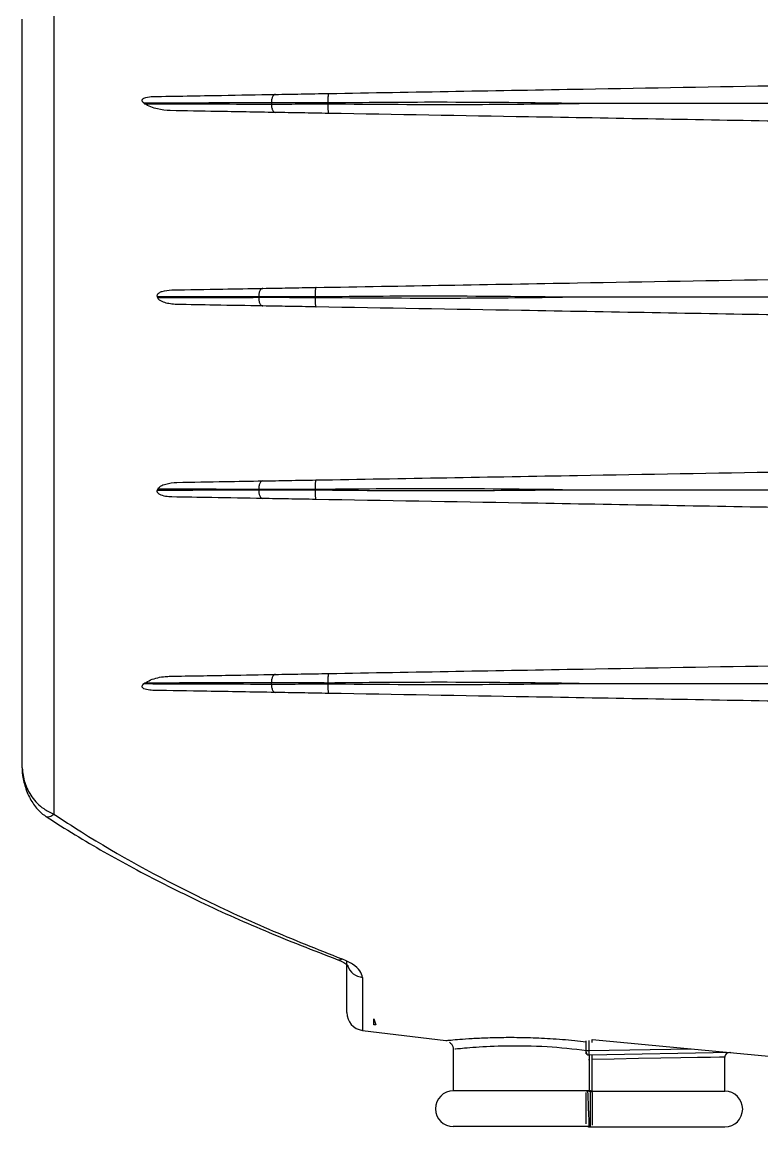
# Model space of a CAD drawing. Extents: x 8 to 113, y 1 to 87.
# Drawn here: x 8.396 to 10.875, y 34.357 to 38.064 of the extents above; entities that cross this region are included whole.
import ezdxf

# ---------------------------------------------------------------- set-up
doc = ezdxf.new("R2010")
doc.units = 0
doc.header["$MEASUREMENT"] = 0
doc.layers.add('OBJECT', color=7, linetype='CONTINUOUS')

msp = doc.modelspace()

# ---------------------------------------------------------------- linework, layer by layer
at = {"layer": 'OBJECT'}
for p, q in [((8.5013, 38.2289), (8.5013, 35.4065)), ((8.396, 35.5617), (8.396, 38.0738)), ((9.2311, 37.793), (9.2311, 37.7884)), ((9.4202, 37.7922), (9.4202, 37.7893)), ((9.1884, 37.1413), (9.1884, 37.1402)), ((9.3775, 37.1414), (9.3775, 37.14)), ((9.1884, 36.4942), (9.1884, 36.4953)), ((9.3775, 36.494), (9.3775, 36.4954)), ((9.2311, 35.8424), (9.2311, 35.847)), ((9.4202, 35.8433), (9.4202, 35.8462)), ((9.484, 34.7403), (9.484, 34.9131)), ((9.5367, 34.8585), (9.5367, 34.6808)), ((9.574, 34.719), (9.5809, 34.6994)), ((9.574, 34.6994), (9.574, 34.719)), ((9.5809, 34.6994), (9.574, 34.6994)), ((9.5367, 34.6808), (9.8162, 34.6464)), ((10.286, 34.6129), (10.286, 34.6457)), ((10.2953, 34.6469), (10.2953, 34.6129)), ((10.306, 34.6504), (10.946, 34.5896)), ((10.306, 34.6404), (10.306, 34.6504)), ((9.841, 34.6174), (9.841, 34.4777)), ((10.286, 34.6129), (10.2953, 34.6129)), ((10.286, 34.6079), (10.286, 34.6129)), ((10.2953, 34.6129), (10.6382, 34.6188)), ((10.7718, 34.6062), (10.2961, 34.5979)), ((10.306, 34.4768), (10.306, 34.598)), ((10.751, 34.4768), (10.751, 34.5911)), ((10.2941, 34.5829), (10.2962, 34.5829)), ((10.2962, 34.5829), (10.2962, 34.4777)), ((10.301, 34.4777), (9.841, 34.4777)), ((10.291, 34.4768), (10.286, 34.4768)), ((10.2962, 34.4768), (10.291, 34.4768)), ((10.291, 34.4768), (10.2911, 34.4747)), ((10.2962, 34.4768), (10.751, 34.4768)), ((10.301, 34.4763), (10.301, 34.4777)), ((10.3038, 34.4766), (10.301, 34.4767)), ((10.301, 34.3577), (9.841, 34.3577)), ((10.2958, 34.3577), (10.2959, 34.3581)), ((10.2959, 34.3568), (10.751, 34.3568)), ((10.301, 34.3577), (10.301, 34.3592))]:
    msp.add_line(p, q, dxfattribs=at)
at = {"layer": 'OBJECT', "flags": 128}
for points in [[(8.4761, 35.398), (8.4767, 35.3976), (8.4832, 35.3967), (8.4917, 35.3998), (8.5013, 35.4065)], [(10.751, 34.5911), (10.749, 34.591), (10.7337, 34.5907), (10.7036, 34.5902), (10.6596, 34.5894), (10.6032, 34.5884), (10.5364, 34.5872), (10.4612, 34.5858), (10.3803, 34.5844), (10.306, 34.583)], [(10.2911, 34.4747), (10.2912, 34.4729), (10.2914, 34.4677), (10.2917, 34.4602), (10.2921, 34.4504), (10.2925, 34.4386), (10.293, 34.4251), (10.2933, 34.4179), (10.2934, 34.4142), (10.2935, 34.4124), (10.2935, 34.4115), (10.2936, 34.411), (10.2936, 34.4108), (10.2936, 34.4107), (10.2936, 34.4106), (10.2936, 34.4106), (10.2936, 34.4106), (10.2936, 34.4106), (10.2936, 34.4106), (10.2936, 34.4106), (10.2936, 34.4106), (10.2936, 34.4106), (10.2936, 34.4106), (10.2938, 34.4054), (10.2942, 34.3957), (10.2947, 34.3825), (10.2953, 34.3683), (10.2956, 34.3611), (10.2958, 34.3576), (10.2958, 34.3577)]]:
    msp.add_lwpolyline(points, dxfattribs=at)
at = {"layer": 'OBJECT'}
for centre, radius, start, end in [((9.4578, 34.9312), 0.0142, 253.0904, 312.374), ((9.542, 34.9171), 0.0589, 198.9193, 264.833), ((9.544, 34.7403), 0.06, 180, 263), ((10.296, 34.6079), 0.01, 180, 271), ((10.766, 34.5911), 0.015, 91, 181.2172), ((9.841, 34.4177), 0.06, 90, 270), ((10.751, 34.4168), 0.06, 270, 90)]:
    msp.add_arc(centre, radius, start, end, dxfattribs=at)
for centre, major_axis, ratio, start_param, end_param in [((6.3274, 36.8177), (3.0188, 0), 0.564143, 0.607532, 0.60866), ((5.9641, 36.8177), (2.9415, 0), 0.564143, 0.194908, 0.196859), ((5.9641, 36.8177), (2.9415, 0), 0.564143, 6.086326, 6.088277), ((6.3274, 36.8177), (3.0188, 0), 0.564143, 5.674525, 5.675653), ((10.296, 34.6129), (-0.0002, 0.015), 0.044174, 1.569897, 3.14185)]:
    msp.add_ellipse(centre, major_axis=major_axis, ratio=ratio, start_param=start_param, end_param=end_param, dxfattribs=at)
for points, knots in [([(9.4235, 37.8241), (9.7078, 37.8291), (10.2153, 37.838), (10.7227, 37.8468), (10.946, 37.8507)], [0, 0, 0, 0, 0.560008, 1, 1, 1, 1]), ([(8.804, 37.7915), (8.8026, 37.7927), (8.8003, 37.7948), (8.7983, 37.7982), (8.7978, 37.801), (8.7985, 37.8035), (8.8003, 37.806), (8.8041, 37.8088), (8.8154, 37.813), (8.826, 37.8135), (8.834, 37.8139)], [0, 0, 0, 0, 0.113364, 0.188717, 0.241998, 0.295663, 0.342489, 0.417958, 0.560438, 1, 1, 1, 1]), ([(8.834, 37.8139), (8.9108, 37.8152), (9.0479, 37.8176), (9.1845, 37.82), (9.2446, 37.821)], [0, 0, 0, 0, 0.560013, 1, 1, 1, 1]), ([(9.2446, 37.821), (9.2429, 37.8206), (9.2402, 37.82), (9.237, 37.8165), (9.2348, 37.8129), (9.2331, 37.8084), (9.2315, 37.8019), (9.2313, 37.7965), (9.2311, 37.793)], [0, 0, 0, 0, 0.239573, 0.368432, 0.5, 0.63156, 0.76042, 1, 1, 1, 1]), ([(9.2446, 37.821), (9.2731, 37.8215), (9.3299, 37.8225), (9.3924, 37.8236), (9.4235, 37.8241)], [0, 0, 0, 0, 0.501105, 1, 1, 1, 1]), ([(9.4235, 37.8241), (9.423, 37.8237), (9.4223, 37.823), (9.4215, 37.819), (9.4209, 37.8149), (9.4205, 37.8098), (9.4201, 37.8024), (9.4202, 37.7962), (9.4202, 37.7922)], [0, 0, 0, 0, 0.239485, 0.368378, 0.5, 0.631622, 0.760513, 1, 1, 1, 1]), ([(9.2311, 37.793), (9.1514, 37.7927), (9.009, 37.7921), (8.8667, 37.7917), (8.804, 37.7915)], [0, 0, 0, 0, 0.559998, 1, 1, 1, 1]), ([(8.8922, 37.7666), (8.8777, 37.7678), (8.8553, 37.7698), (8.826, 37.7781), (8.8127, 37.7859), (8.806, 37.7899)], [0, 0, 0, 0, 0.472798, 0.731903, 1, 1, 1, 1]), ([(8.806, 37.7899), (8.8853, 37.7896), (9.027, 37.789), (9.1688, 37.7886), (9.2311, 37.7884)], [0, 0, 0, 0, 0.559997, 1, 1, 1, 1]), ([(9.4202, 37.7922), (9.3871, 37.7923), (9.3209, 37.7925), (9.261, 37.7929), (9.2311, 37.793)], [0, 0, 0, 0, 0.499961, 1, 1, 1, 1]), ([(9.2311, 37.7884), (9.261, 37.7886), (9.3209, 37.7889), (9.3871, 37.7892), (9.4202, 37.7893)], [0, 0, 0, 0, 0.500039, 1, 1, 1, 1]), ([(9.2311, 37.7884), (9.2313, 37.7849), (9.2315, 37.7795), (9.2331, 37.773), (9.2348, 37.7686), (9.237, 37.7649), (9.2402, 37.7614), (9.2429, 37.7608), (9.2446, 37.7604)], [0, 0, 0, 0, 0.239579, 0.368445, 0.500005, 0.631568, 0.760427, 1, 1, 1, 1]), ([(10.2628, 37.7907), (10.1055, 37.7926), (9.8246, 37.796), (9.5437, 37.7933), (9.4202, 37.7922)], [0, 0, 0, 0, 0.560064, 1, 1, 1, 1]), ([(9.4202, 37.7893), (9.5775, 37.7881), (9.8583, 37.786), (10.1392, 37.7893), (10.2628, 37.7907)], [0, 0, 0, 0, 0.559937, 1, 1, 1, 1]), ([(9.4202, 37.7893), (9.4202, 37.7853), (9.4201, 37.7791), (9.4205, 37.7716), (9.4209, 37.7665), (9.4215, 37.7624), (9.4223, 37.7584), (9.423, 37.7577), (9.4235, 37.7573)], [0, 0, 0, 0, 0.239486, 0.368382, 0.499999, 0.63162, 0.760515, 1, 1, 1, 1]), ([(10.9391, 37.7907), (10.9385, 37.7907), (10.8196, 37.7907), (10.616, 37.7907), (10.3918, 37.7907), (10.2853, 37.7907), (10.2634, 37.7907), (10.2628, 37.7907)], [0, 0, 0, 0, 0.002464, 0.527441, 0.903158, 0.997088, 1, 1, 1, 1]), ([(9.2446, 37.7604), (9.1789, 37.7616), (9.0616, 37.7636), (8.944, 37.7657), (8.8922, 37.7666)], [0, 0, 0, 0, 0.55999, 1, 1, 1, 1]), ([(9.4235, 37.7573), (9.3924, 37.7578), (9.3299, 37.7589), (9.2731, 37.7599), (9.2446, 37.7604)], [0, 0, 0, 0, 0.498895, 1, 1, 1, 1]), ([(10.946, 37.7307), (10.6617, 37.7357), (10.1542, 37.7445), (9.6468, 37.7534), (9.4235, 37.7573)], [0, 0, 0, 0, 0.560011, 1, 1, 1, 1]), ([(9.3808, 37.1734), (9.673, 37.1785), (10.1948, 37.1876), (10.7165, 37.1967), (10.946, 37.2007)], [0, 0, 0, 0, 0.560008, 1, 1, 1, 1]), ([(8.8488, 37.1423), (8.8486, 37.1433), (8.8481, 37.1453), (8.8487, 37.1486), (8.8509, 37.1522), (8.8563, 37.1567), (8.8716, 37.1633), (8.8862, 37.1643), (8.897, 37.165)], [0, 0, 0, 0, 0.052382, 0.104943, 0.166385, 0.263155, 0.457421, 1, 1, 1, 1]), ([(9.1884, 37.1413), (9.125, 37.1415), (9.0118, 37.1419), (8.8986, 37.1422), (8.8488, 37.1423)], [0, 0, 0, 0, 0.560003, 1, 1, 1, 1]), ([(8.897, 37.165), (8.9542, 37.166), (9.0563, 37.1677), (9.1578, 37.1695), (9.2024, 37.1703)], [0, 0, 0, 0, 0.560034, 1, 1, 1, 1]), ([(9.2024, 37.1703), (9.2006, 37.1699), (9.1978, 37.1692), (9.1945, 37.1656), (9.1923, 37.1619), (9.1905, 37.1572), (9.1888, 37.1505), (9.1886, 37.1449), (9.1884, 37.1413)], [0, 0, 0, 0, 0.239579, 0.368437, 0.5, 0.631566, 0.760425, 1, 1, 1, 1]), ([(9.2024, 37.1703), (9.2308, 37.1708), (9.2874, 37.1718), (9.3497, 37.1729), (9.3808, 37.1734)], [0, 0, 0, 0, 0.5007266, 1, 1, 1, 1]), ([(9.3808, 37.1734), (9.3804, 37.173), (9.3796, 37.1723), (9.3788, 37.1683), (9.3782, 37.1642), (9.3778, 37.1591), (9.3774, 37.1516), (9.3775, 37.1454), (9.3775, 37.1414)], [0, 0, 0, 0, 0.2394857, 0.3683804, 0.4999968, 0.631618, 0.7605141, 1, 1, 1, 1]), ([(10.2068, 37.1407), (10.052, 37.1424), (9.7755, 37.1454), (9.4991, 37.1426), (9.3775, 37.1414)], [0, 0, 0, 0, 0.560058, 1, 1, 1, 1]), ([(8.85, 37.1391), (8.9131, 37.1394), (9.026, 37.1398), (9.1388, 37.14), (9.1884, 37.1402)], [0, 0, 0, 0, 0.560005, 1, 1, 1, 1]), ([(8.9142, 37.1162), (8.9069, 37.1166), (8.8932, 37.1174), (8.8736, 37.122), (8.8598, 37.128), (8.8522, 37.1346), (8.8506, 37.1378), (8.85, 37.1391)], [0, 0, 0, 0, 0.307718, 0.5778428, 0.8496888, 0.9387044, 1, 1, 1, 1]), ([(9.2024, 37.1112), (9.1487, 37.1121), (9.0528, 37.1138), (8.9565, 37.1154), (8.9142, 37.1162)], [0, 0, 0, 0, 0.559976, 1, 1, 1, 1]), ([(9.3775, 37.1414), (9.3444, 37.1414), (9.2782, 37.1413), (9.2183, 37.1413), (9.1884, 37.1413)], [0, 0, 0, 0, 0.499957, 1, 1, 1, 1]), ([(9.1884, 37.1402), (9.2183, 37.1402), (9.2782, 37.1402), (9.3444, 37.1401), (9.3775, 37.14)], [0, 0, 0, 0, 0.500043, 1, 1, 1, 1]), ([(9.1884, 37.1402), (9.1886, 37.1365), (9.1888, 37.1309), (9.1905, 37.1242), (9.1923, 37.1196), (9.1945, 37.1158), (9.1978, 37.1122), (9.2006, 37.1116), (9.2024, 37.1112)], [0, 0, 0, 0, 0.23958, 0.368438, 0.500003, 0.631562, 0.760422, 1, 1, 1, 1]), ([(9.3808, 37.108), (9.3497, 37.1086), (9.2874, 37.1097), (9.2308, 37.1107), (9.2024, 37.1112)], [0, 0, 0, 0, 0.4992734, 1, 1, 1, 1]), ([(9.3775, 37.14), (9.5323, 37.1387), (9.8087, 37.1364), (10.0852, 37.1394), (10.2068, 37.1407)], [0, 0, 0, 0, 0.5599417, 1, 1, 1, 1]), ([(9.3775, 37.14), (9.3775, 37.136), (9.3774, 37.1298), (9.3778, 37.1224), (9.3782, 37.1173), (9.3788, 37.1131), (9.3796, 37.1091), (9.3804, 37.1085), (9.3808, 37.108)], [0, 0, 0, 0, 0.239486, 0.368377, 0.499999, 0.631619, 0.760514, 1, 1, 1, 1]), ([(10.946, 37.0807), (10.6538, 37.0858), (10.1319, 37.0949), (9.6103, 37.104), (9.3808, 37.108)], [0, 0, 0, 0, 0.56001, 1, 1, 1, 1]), ([(10.9391, 37.1407), (10.9385, 37.1407), (10.801, 37.1407), (10.5787, 37.1407), (10.3359, 37.1407), (10.2293, 37.1407), (10.2075, 37.1407), (10.2068, 37.1407)], [0, 0, 0, 0, 0.002275, 0.563506, 0.91051, 0.997261, 1, 1, 1, 1]), ([(9.3808, 36.5274), (9.673, 36.5325), (10.1948, 36.5416), (10.7165, 36.5507), (10.946, 36.5547)], [0, 0, 0, 0, 0.560008, 1, 1, 1, 1]), ([(8.85, 36.4963), (8.8508, 36.4979), (8.8529, 36.5019), (8.862, 36.5086), (8.8824, 36.5168), (8.9015, 36.5183), (8.9142, 36.5193)], [0, 0, 0, 0, 0.0729686, 0.1943384, 0.4686987, 1, 1, 1, 1]), ([(8.9142, 36.5193), (8.9681, 36.5202), (9.0645, 36.5219), (9.1603, 36.5236), (9.2024, 36.5243)], [0, 0, 0, 0, 0.560038, 1, 1, 1, 1]), ([(9.2024, 36.5243), (9.2006, 36.5239), (9.1978, 36.5232), (9.1945, 36.5196), (9.1923, 36.5159), (9.1905, 36.5112), (9.1888, 36.5045), (9.1886, 36.4989), (9.1884, 36.4953)], [0, 0, 0, 0, 0.239578, 0.368434, 0.499997, 0.631562, 0.76042, 1, 1, 1, 1]), ([(9.2024, 36.5243), (9.2308, 36.5248), (9.2874, 36.5258), (9.3497, 36.5269), (9.3808, 36.5274)], [0, 0, 0, 0, 0.5007266, 1, 1, 1, 1]), ([(9.3808, 36.5274), (9.3804, 36.527), (9.3796, 36.5263), (9.3788, 36.5223), (9.3782, 36.5182), (9.3778, 36.5131), (9.3774, 36.5056), (9.3775, 36.4994), (9.3775, 36.4954)], [0, 0, 0, 0, 0.239486, 0.368381, 0.500001, 0.631618, 0.760514, 1, 1, 1, 1]), ([(8.897, 36.4705), (8.8902, 36.4709), (8.8765, 36.4717), (8.8613, 36.4758), (8.8529, 36.4815), (8.8499, 36.4846), (8.8484, 36.488), (8.8482, 36.4908), (8.8486, 36.4925), (8.8488, 36.4931)], [0, 0, 0, 0, 0.347786, 0.698122, 0.777968, 0.858339, 0.911739, 0.965437, 1, 1, 1, 1]), ([(8.8488, 36.4931), (8.9122, 36.4935), (9.0254, 36.4941), (9.1386, 36.4941), (9.1884, 36.4942)], [0, 0, 0, 0, 0.560014, 1, 1, 1, 1]), ([(9.1884, 36.4953), (9.1252, 36.4957), (9.0124, 36.4963), (8.8996, 36.4963), (8.85, 36.4963)], [0, 0, 0, 0, 0.5600153, 1, 1, 1, 1]), ([(9.3775, 36.4954), (9.3444, 36.4954), (9.2782, 36.4953), (9.2183, 36.4953), (9.1884, 36.4953)], [0, 0, 0, 0, 0.499957, 1, 1, 1, 1]), ([(9.1884, 36.4942), (9.2183, 36.4942), (9.2782, 36.4942), (9.3444, 36.4941), (9.3775, 36.494)], [0, 0, 0, 0, 0.500043, 1, 1, 1, 1]), ([(9.1884, 36.4942), (9.1886, 36.4905), (9.1888, 36.4849), (9.1905, 36.4782), (9.1923, 36.4736), (9.1945, 36.4698), (9.1978, 36.4662), (9.2006, 36.4656), (9.2024, 36.4652)], [0, 0, 0, 0, 0.23958, 0.368438, 0.500003, 0.631566, 0.760422, 1, 1, 1, 1]), ([(10.2068, 36.4947), (10.052, 36.4964), (9.7755, 36.4994), (9.4991, 36.4966), (9.3775, 36.4954)], [0, 0, 0, 0, 0.560058, 1, 1, 1, 1]), ([(9.3775, 36.494), (9.5323, 36.4927), (9.8087, 36.4904), (10.0852, 36.4934), (10.2068, 36.4947)], [0, 0, 0, 0, 0.5599417, 1, 1, 1, 1]), ([(9.3775, 36.494), (9.3775, 36.49), (9.3774, 36.4838), (9.3778, 36.4764), (9.3782, 36.4713), (9.3788, 36.4671), (9.3796, 36.4631), (9.3804, 36.4625), (9.3808, 36.462)], [0, 0, 0, 0, 0.239486, 0.368382, 0.499999, 0.631619, 0.760514, 1, 1, 1, 1]), ([(10.2068, 36.4947), (10.2075, 36.4947), (10.3451, 36.4947), (10.5675, 36.4947), (10.8104, 36.4947), (10.9168, 36.4947), (10.9385, 36.4947), (10.9391, 36.4947)], [0, 0, 0, 0, 0.002739, 0.563971, 0.910975, 0.997725, 1, 1, 1, 1]), ([(9.2024, 36.4652), (9.1455, 36.4662), (9.0439, 36.4679), (8.9419, 36.4697), (8.897, 36.4705)], [0, 0, 0, 0, 0.55998, 1, 1, 1, 1]), ([(9.3808, 36.462), (9.3497, 36.4626), (9.2874, 36.4637), (9.2308, 36.4647), (9.2024, 36.4652)], [0, 0, 0, 0, 0.4992734, 1, 1, 1, 1]), ([(10.946, 36.4347), (10.6538, 36.4398), (10.1319, 36.4489), (9.6103, 36.458), (9.3808, 36.462)], [0, 0, 0, 0, 0.56001, 1, 1, 1, 1]), ([(9.4235, 35.8781), (9.7078, 35.8831), (10.2153, 35.892), (10.7227, 35.9008), (10.946, 35.9047)], [0, 0, 0, 0, 0.560008, 1, 1, 1, 1]), ([(8.806, 35.8456), (8.8125, 35.8494), (8.8331, 35.8615), (8.8639, 35.8674), (8.8867, 35.8686), (8.8922, 35.8689)], [0, 0, 0, 0, 0.259599, 0.819529, 1, 1, 1, 1]), ([(9.2311, 35.847), (9.1518, 35.847), (9.01, 35.847), (8.8683, 35.846), (8.806, 35.8456)], [0, 0, 0, 0, 0.560013, 1, 1, 1, 1]), ([(8.8922, 35.8689), (8.9581, 35.87), (9.0759, 35.8721), (9.1931, 35.8741), (9.2446, 35.875)], [0, 0, 0, 0, 0.560018, 1, 1, 1, 1]), ([(9.2446, 35.875), (9.2429, 35.8746), (9.2402, 35.874), (9.237, 35.8705), (9.2348, 35.8669), (9.2331, 35.8624), (9.2315, 35.8559), (9.2313, 35.8505), (9.2311, 35.847)], [0, 0, 0, 0, 0.239572, 0.368432, 0.499999, 0.63156, 0.760426, 1, 1, 1, 1]), ([(9.4202, 35.8462), (9.3871, 35.8463), (9.3209, 35.8465), (9.261, 35.8469), (9.2311, 35.847)], [0, 0, 0, 0, 0.499961, 1, 1, 1, 1]), ([(9.2446, 35.875), (9.2731, 35.8755), (9.3299, 35.8765), (9.3924, 35.8776), (9.4235, 35.8781)], [0, 0, 0, 0, 0.501105, 1, 1, 1, 1]), ([(9.4235, 35.8781), (9.423, 35.8777), (9.4223, 35.877), (9.4215, 35.873), (9.4209, 35.8689), (9.4205, 35.8638), (9.4201, 35.8564), (9.4202, 35.8502), (9.4202, 35.8462)], [0, 0, 0, 0, 0.239486, 0.368379, 0.5, 0.631622, 0.760508, 1, 1, 1, 1]), ([(10.2628, 35.8447), (10.1055, 35.8466), (9.8246, 35.85), (9.5437, 35.8473), (9.4202, 35.8462)], [0, 0, 0, 0, 0.560064, 1, 1, 1, 1]), ([(9.4202, 35.8433), (9.5775, 35.8421), (9.8583, 35.84), (10.1392, 35.8433), (10.2628, 35.8447)], [0, 0, 0, 0, 0.559937, 1, 1, 1, 1]), ([(10.2628, 35.8447), (10.2634, 35.8447), (10.3824, 35.8447), (10.5861, 35.8447), (10.8103, 35.8447), (10.9168, 35.8447), (10.9385, 35.8447), (10.9391, 35.8447)], [0, 0, 0, 0, 0.002912, 0.527889, 0.903607, 0.997536, 1, 1, 1, 1]), ([(8.834, 35.8216), (8.8267, 35.8219), (8.8164, 35.8224), (8.8053, 35.826), (8.8009, 35.8289), (8.7988, 35.8312), (8.7979, 35.8337), (8.798, 35.8364), (8.7997, 35.8401), (8.8023, 35.8424), (8.804, 35.844)], [0, 0, 0, 0, 0.401425, 0.570185, 0.633488, 0.697358, 0.744456, 0.791499, 0.861684, 1, 1, 1, 1]), ([(8.804, 35.844), (8.8837, 35.8439), (9.0261, 35.8437), (9.1685, 35.8428), (9.2311, 35.8424)], [0, 0, 0, 0, 0.560009, 1, 1, 1, 1]), ([(9.2446, 35.8144), (9.168, 35.8158), (9.0313, 35.8181), (8.8943, 35.8205), (8.834, 35.8216)], [0, 0, 0, 0, 0.559993, 1, 1, 1, 1]), ([(9.2311, 35.8424), (9.261, 35.8426), (9.3209, 35.8429), (9.3871, 35.8432), (9.4202, 35.8433)], [0, 0, 0, 0, 0.500039, 1, 1, 1, 1]), ([(9.2311, 35.8424), (9.2313, 35.8389), (9.2315, 35.8335), (9.2331, 35.827), (9.2348, 35.8226), (9.237, 35.8189), (9.2402, 35.8154), (9.2429, 35.8148), (9.2446, 35.8144)], [0, 0, 0, 0, 0.239585, 0.36845, 0.50001, 0.631569, 0.760427, 1, 1, 1, 1]), ([(9.4235, 35.8113), (9.3924, 35.8118), (9.3299, 35.8129), (9.2731, 35.8139), (9.2446, 35.8144)], [0, 0, 0, 0, 0.498895, 1, 1, 1, 1]), ([(9.4202, 35.8433), (9.4202, 35.8393), (9.4201, 35.8331), (9.4205, 35.8256), (9.4209, 35.8205), (9.4215, 35.8164), (9.4223, 35.8124), (9.423, 35.8117), (9.4235, 35.8113)], [0, 0, 0, 0, 0.239481, 0.368378, 0.499999, 0.631621, 0.760514, 1, 1, 1, 1]), ([(10.946, 35.7847), (10.6617, 35.7897), (10.1542, 35.7985), (9.6468, 35.8074), (9.4235, 35.8113)], [0, 0, 0, 0, 0.560011, 1, 1, 1, 1]), ([(8.3962, 35.5614), (8.3961, 35.56), (8.3953, 35.5441), (8.4008, 35.512), (8.4151, 35.4684), (8.4386, 35.4315), (8.4595, 35.4079), (8.4736, 35.4003), (8.4766, 35.3988)], [0, 0, 0, 0, 0.0214134, 0.2502729, 0.5064365, 0.7428348, 0.9466717, 1, 1, 1, 1]), ([(8.396, 35.5617), (8.3977, 35.5449), (8.4011, 35.511), (8.4267, 35.4627), (8.4614, 35.4255), (8.4898, 35.412), (8.5013, 35.4065)], [0, 0, 0, 0, 0.261321, 0.527902, 0.808326, 1, 1, 1, 1]), ([(8.5013, 35.4065), (8.5324, 35.3863), (8.6879, 35.285), (8.9283, 35.1544), (9.2217, 35.018), (9.3854, 34.9532), (9.4674, 34.9207)], [0, 0, 0, 0, 0.10177, 0.509294, 0.754409, 1, 1, 1, 1]), ([(8.476, 35.398), (8.5084, 35.3774), (8.6039, 35.3168), (8.7708, 35.2221), (8.9828, 35.1149), (9.2116, 35.0115), (9.3717, 34.9494), (9.4536, 34.9176)], [0, 0, 0, 0, 0.104369, 0.308336, 0.524932, 0.75686, 1, 1, 1, 1]), ([(9.5367, 34.8585), (9.5349, 34.8656), (9.5314, 34.8799), (9.5067, 34.9027), (9.4802, 34.9148), (9.4674, 34.9207)], [0, 0, 0, 0, 0.339404, 0.678713, 1, 1, 1, 1]), ([(9.4536, 34.9176), (9.4538, 34.9175), (9.462, 34.9148), (9.4744, 34.9083), (9.4862, 34.8998), (9.4873, 34.8984), (9.4878, 34.8977)], [0, 0, 0, 0, 0.008959, 0.364893, 0.713898, 1, 1, 1, 1]), ([(9.8162, 34.6468), (9.8162, 34.6468), (9.8162, 34.6468), (9.832, 34.6483), (9.8606, 34.6508), (9.9023, 34.6538), (9.9549, 34.6563), (10.0179, 34.6577), (10.0887, 34.6572), (10.1662, 34.6538), (10.2328, 34.6488), (10.2732, 34.6441), (10.286, 34.6426)], [0, 0, 0, 0, 0.074726, 0.1812, 0.290731, 0.397809, 0.507914, 0.616367, 0.727946, 0.836681, 0.948573, 1, 1, 1, 1]), ([(9.8286, 34.6408), (9.8307, 34.6392), (9.8355, 34.6353), (9.8401, 34.6267), (9.8406, 34.6199), (9.8408, 34.6167)], [0, 0, 0, 0, 0.2813916, 0.6529205, 1, 1, 1, 1]), ([(10.2885, 34.6126), (10.2435, 34.6175), (10.1477, 34.628), (10.0154, 34.629), (9.9105, 34.6239), (9.8482, 34.6177), (9.8468, 34.6175), (9.8463, 34.6174)], [0, 0, 0, 0, 0.19042, 0.405975, 0.621885, 0.841248, 1, 1, 1, 1]), ([(10.286, 34.6025), (10.286, 34.604), (10.286, 34.6071), (10.286, 34.6076), (10.286, 34.6079)], [0, 0, 0, 0, 0.493635, 1, 1, 1, 1]), ([(10.2961, 34.5979), (10.2962, 34.5977), (10.2962, 34.5974), (10.2963, 34.5948), (10.2963, 34.591), (10.2962, 34.5867), (10.2962, 34.584), (10.2962, 34.5829)], [0, 0, 0, 0, 0.214777, 0.429519, 0.64419, 0.858809, 1, 1, 1, 1]), ([(10.301, 34.3592), (10.301, 34.3604), (10.3009, 34.3627), (10.3009, 34.3692), (10.3009, 34.3798), (10.3009, 34.3961), (10.3009, 34.4177), (10.3009, 34.4394), (10.3009, 34.4557), (10.3009, 34.4662), (10.3009, 34.4727), (10.301, 34.4751), (10.301, 34.4763)], [0, 0, 0, 0, 0.079118, 0.155729, 0.229835, 0.369888, 0.500031, 0.630075, 0.770094, 0.844206, 0.920842, 1, 1, 1, 1]), ([(10.301, 34.4777), (10.3016, 34.4777), (10.3029, 34.4775), (10.3046, 34.4763), (10.3058, 34.4747), (10.3059, 34.4734), (10.306, 34.4727)], [0, 0, 0, 0, 0.249872, 0.499741, 0.749902, 1, 1, 1, 1]), ([(10.286, 34.3677), (10.286, 34.3686), (10.286, 34.3703), (10.286, 34.3755), (10.286, 34.3824), (10.286, 34.3909), (10.286, 34.4007), (10.286, 34.4113), (10.286, 34.4224), (10.286, 34.4335), (10.286, 34.444), (10.286, 34.4534), (10.286, 34.4613), (10.286, 34.4672), (10.286, 34.4711), (10.286, 34.4716), (10.286, 34.4718)], [0, 0, 0, 0, 0.068108, 0.136434, 0.205419, 0.274731, 0.344859, 0.415402, 0.486774, 0.558599, 0.631156, 0.704149, 0.777664, 0.851556, 0.925496, 1, 1, 1, 1]), ([(10.306, 34.4727), (10.306, 34.4719), (10.306, 34.4702), (10.306, 34.4575), (10.306, 34.4393), (10.306, 34.4177), (10.306, 34.3961), (10.306, 34.3779), (10.306, 34.3652), (10.306, 34.3635), (10.306, 34.3627)], [0, 0, 0, 0, 0.125016, 0.250018, 0.375006, 0.499988, 0.62497, 0.749964, 0.874972, 1, 1, 1, 1]), ([(10.2918, 34.3583), (10.2919, 34.3582), (10.2931, 34.3573), (10.2946, 34.3572), (10.2959, 34.3571)], [0, 0, 0, 0, 0.125976, 1, 1, 1, 1])]:
    msp.add_open_spline(points, degree=3, knots=knots, dxfattribs=at)

doc.saveas('drawing.dxf')
